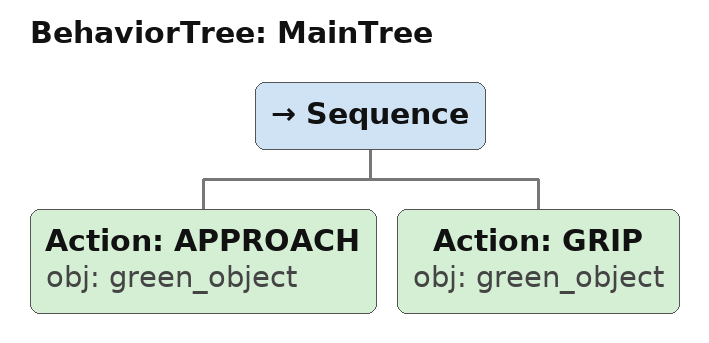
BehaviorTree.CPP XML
<root main_tree_to_execute="MainTree">
  <BehaviorTree ID="MainTree">
    <Sequence>
      <!-- Approach green_object -->
      <Action ID="APPROACH" obj="green_object" />
      <!-- Grip green_object -->
      <Action ID="GRIP" obj="green_object" />
    </Sequence>
  </BehaviorTree>
</root>
